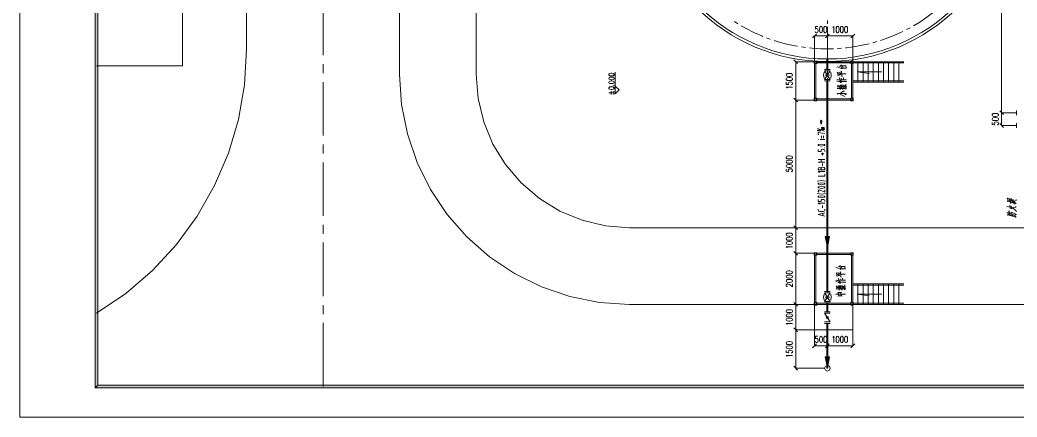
# Model space of a CAD drawing. Header units: millimetres. Extents: x 261 to 114907, y 32 to 1998430.
# Drawn here: x 13963 to 53020, y 1927133 to 1942682 of the extents above; entities that cross this region are included whole.
import ezdxf

# ---------------------------------------------------------------- set-up
doc = ezdxf.new("R2010")
doc.units = ezdxf.units.MM

msp = doc.modelspace()

# ---------------------------------------------------------------- hatches: boundary and pattern name
h = msp.add_hatch(color=0)
h.dxf.hatch_style = 2
h.paths.add_polyline_path([(16914, 1997279), (17014, 1997179), (17014, 1928383), (16914, 1928283)])
h = msp.add_hatch(color=0)
h.dxf.hatch_style = 2
h.paths.add_polyline_path([(45567, 1941148), (45612, 1941148), (45612, 1940748), (45567, 1940748)])
h = msp.add_hatch(color=0)
h.dxf.hatch_style = 2
h.paths.add_polyline_path([(45567, 1940298), (45612, 1940298), (45612, 1932054), (45567, 1932054)])
h = msp.add_hatch(color=0)
h.dxf.hatch_style = 2
h.paths.add_polyline_path([(45589, 1933778), (45674, 1934204), (45504, 1934204)])
h = msp.add_hatch(color=0)
h.dxf.hatch_style = 2
h.paths.add_polyline_path([(45567, 1931604), (45612, 1931604), (45612, 1931251), (45567, 1931251)])
h = msp.add_hatch(color=0)
h.dxf.hatch_style = 2
h.paths.add_polyline_path([(45568, 1930998), (45568, 1931054), (45555, 1931039)])
h = msp.add_hatch(color=0)
h.dxf.hatch_style = 2
h.paths.add_polyline_path([(45555, 1931015), (45568, 1930998), (45555, 1931039)])
h = msp.add_hatch(color=0)
h.dxf.hatch_style = 2
h.paths.add_polyline_path([(45569, 1930997), (45569, 1931056), (45568, 1931054)])
h = msp.add_hatch(color=0)
h.dxf.hatch_style = 2
h.paths.add_polyline_path([(45568, 1930998), (45569, 1930997), (45568, 1931054)])
h = msp.add_hatch(color=0)
h.dxf.hatch_style = 2
h.paths.add_polyline_path([(45569, 1930997), (45609, 1930996), (45569, 1931056)])
h = msp.add_hatch(color=0)
h.dxf.hatch_style = 2
h.paths.add_polyline_path([(45609, 1930996), (45609, 1931055), (45569, 1931056)])
h = msp.add_hatch(color=0)
h.dxf.hatch_style = 2
h.paths.add_polyline_path([(45609, 1930996), (45611, 1930999), (45609, 1931055)])
h = msp.add_hatch(color=0)
h.dxf.hatch_style = 2
h.paths.add_polyline_path([(45611, 1930999), (45611, 1931055), (45609, 1931055)])
h = msp.add_hatch(color=0)
h.dxf.hatch_style = 2
h.paths.add_polyline_path([(45611, 1930999), (45623, 1931014), (45611, 1931055)])
h = msp.add_hatch(color=0)
h.dxf.hatch_style = 2
h.paths.add_polyline_path([(45623, 1931014), (45623, 1931038), (45611, 1931055)])
h = msp.add_hatch(color=0)
h.dxf.hatch_style = 2
h.paths.add_polyline_path([(45623, 1931014), (45624, 1931036), (45623, 1931038)])
h = msp.add_hatch(color=0)
h.dxf.hatch_style = 2
h.paths.add_polyline_path([(45567, 1930802), (45612, 1930802), (45612, 1929045), (45567, 1929045)])
h = msp.add_hatch(color=0)
h.dxf.hatch_style = 2
h.paths.add_polyline_path([(45589, 1929045), (45499, 1929495), (45679, 1929495)])
h = msp.add_hatch(color=0)
h.dxf.hatch_style = 2
h.paths.add_polyline_path([(16914, 1928283), (17014, 1928383), (113657, 1928383), (113757, 1928283)])

# ---------------------------------------------------------------- linework, layer by layer
at = {"color": 0, "lineweight": 0}
for points in [[(114907, 1927133), (114907, 1998430), (13963, 1998430), (13963, 1927133)], [(16914, 1997279), (17014, 1997179), (17014, 1928383), (16914, 1928283)], [(45331, 1942431), (45306, 1942420), (45289, 1942384), (45281, 1942324), (45281, 1942289), (45289, 1942229), (45306, 1942193), (45331, 1942181), (45347, 1942181), (45372, 1942193), (45389, 1942229), (45397, 1942289), (45397, 1942324), (45389, 1942384), (45372, 1942420), (45347, 1942431)], [(45497, 1942431), (45472, 1942420), (45456, 1942384), (45447, 1942324), (45447, 1942289), (45456, 1942229), (45472, 1942193), (45497, 1942181), (45514, 1942181), (45539, 1942193), (45556, 1942229), (45564, 1942289), (45564, 1942324), (45556, 1942384), (45539, 1942420), (45514, 1942431)], [(45981, 1942431), (45956, 1942420), (45939, 1942384), (45931, 1942324), (45931, 1942289), (45939, 1942229), (45956, 1942193), (45981, 1942181), (45998, 1942181), (46023, 1942193), (46039, 1942229), (46048, 1942289), (46048, 1942324), (46039, 1942384), (46023, 1942420), (45998, 1942431)], [(46148, 1942431), (46123, 1942420), (46106, 1942384), (46098, 1942324), (46098, 1942289), (46106, 1942229), (46123, 1942193), (46148, 1942181), (46164, 1942181), (46189, 1942193), (46206, 1942229), (46214, 1942289), (46214, 1942324), (46206, 1942384), (46189, 1942420), (46164, 1942431)], [(46314, 1942431), (46289, 1942420), (46273, 1942384), (46264, 1942324), (46264, 1942289), (46273, 1942229), (46289, 1942193), (46314, 1942181), (46331, 1942181), (46356, 1942193), (46373, 1942229), (46381, 1942289), (46381, 1942324), (46373, 1942384), (46356, 1942420), (46331, 1942431)], [(45567, 1941148), (45612, 1941148), (45612, 1940748), (45567, 1940748)], [(45172, 1940970), (45072, 1940970), (45072, 1941066), (45172, 1941066)], [(45172, 1940970), (45072, 1940970), (45072, 1941066), (45172, 1941066)], [(45078, 1941018), (45091, 1941049), (45123, 1941063), (45155, 1941049), (45168, 1941018), (45155, 1940986), (45123, 1940973), (45091, 1940986)], [(45078, 1941018), (45091, 1941049), (45123, 1941063), (45155, 1941049), (45168, 1941018), (45155, 1940986), (45123, 1940973), (45091, 1940986)], [(46506, 1940970), (46607, 1940970), (46607, 1941066), (46506, 1941066)], [(46510, 1941018), (46523, 1941049), (46555, 1941063), (46587, 1941049), (46600, 1941018), (46587, 1940986), (46555, 1940973), (46523, 1940986)], [(37033, 1940537), (37042, 1940514), (37071, 1940499), (37119, 1940492), (37147, 1940492), (37195, 1940499), (37223, 1940514), (37233, 1940537), (37233, 1940553), (37223, 1940576), (37195, 1940591), (37147, 1940598), (37119, 1940598), (37071, 1940591), (37042, 1940576), (37033, 1940553)], [(37033, 1940385), (37042, 1940362), (37071, 1940347), (37119, 1940340), (37147, 1940340), (37195, 1940347), (37223, 1940362), (37233, 1940385), (37233, 1940400), (37223, 1940423), (37195, 1940438), (37147, 1940446), (37119, 1940446), (37071, 1940438), (37042, 1940423), (37033, 1940400)], [(43974, 1940523), (43986, 1940498), (44021, 1940481), (44081, 1940473), (44117, 1940473), (44176, 1940481), (44212, 1940498), (44224, 1940523), (44224, 1940539), (44212, 1940564), (44176, 1940581), (44117, 1940589), (44081, 1940589), (44021, 1940581), (43986, 1940564), (43974, 1940539)], [(43974, 1940356), (43986, 1940331), (44021, 1940315), (44081, 1940306), (44117, 1940306), (44176, 1940315), (44212, 1940331), (44224, 1940356), (44224, 1940373), (44212, 1940398), (44176, 1940414), (44117, 1940423), (44081, 1940423), (44021, 1940414), (43986, 1940398), (43974, 1940373)], [(37033, 1940233), (37042, 1940210), (37071, 1940195), (37119, 1940187), (37147, 1940187), (37195, 1940195), (37223, 1940210), (37233, 1940233), (37233, 1940248), (37223, 1940271), (37195, 1940286), (37147, 1940293), (37119, 1940293), (37071, 1940286), (37042, 1940271), (37033, 1940248)], [(37033, 1940004), (37042, 1939981), (37071, 1939966), (37119, 1939958), (37147, 1939958), (37195, 1939966), (37223, 1939981), (37233, 1940004), (37233, 1940019), (37223, 1940042), (37195, 1940057), (37147, 1940065), (37119, 1940065), (37071, 1940057), (37042, 1940042), (37033, 1940019)], [(45567, 1940298), (45612, 1940298), (45612, 1932054), (45567, 1932054)], [(45172, 1939520), (45072, 1939520), (45072, 1939616), (45172, 1939616)], [(45172, 1939520), (45072, 1939520), (45072, 1939616), (45172, 1939616)], [(45078, 1939567), (45091, 1939599), (45123, 1939612), (45155, 1939599), (45168, 1939567), (45155, 1939535), (45123, 1939522), (45091, 1939535)], [(45078, 1939567), (45091, 1939599), (45123, 1939612), (45155, 1939599), (45168, 1939567), (45155, 1939535), (45123, 1939522), (45091, 1939535)], [(46506, 1939520), (46607, 1939520), (46607, 1939616), (46506, 1939616)], [(46510, 1939567), (46523, 1939599), (46555, 1939612), (46587, 1939599), (46600, 1939567), (46587, 1939535), (46555, 1939522), (46523, 1939535)], [(52042, 1938956), (52054, 1938931), (52089, 1938914), (52149, 1938906), (52185, 1938906), (52245, 1938914), (52280, 1938931), (52292, 1938956), (52292, 1938973), (52280, 1938998), (52245, 1939014), (52185, 1939023), (52149, 1939023), (52089, 1939014), (52054, 1938998), (52042, 1938973)], [(52042, 1938789), (52054, 1938764), (52089, 1938747), (52149, 1938739), (52185, 1938739), (52245, 1938747), (52280, 1938764), (52292, 1938789), (52292, 1938806), (52280, 1938831), (52245, 1938847), (52185, 1938856), (52149, 1938856), (52089, 1938847), (52054, 1938831), (52042, 1938806)], [(43974, 1937289), (43986, 1937264), (44021, 1937247), (44081, 1937239), (44117, 1937239), (44176, 1937247), (44212, 1937264), (44224, 1937289), (44224, 1937305), (44212, 1937330), (44176, 1937347), (44117, 1937355), (44081, 1937355), (44021, 1937347), (43986, 1937330), (43974, 1937305)], [(43974, 1937122), (43986, 1937097), (44021, 1937080), (44081, 1937072), (44117, 1937072), (44176, 1937080), (44212, 1937097), (44224, 1937122), (44224, 1937139), (44212, 1937164), (44176, 1937180), (44117, 1937189), (44081, 1937189), (44021, 1937180), (43986, 1937164), (43974, 1937139)], [(43974, 1936956), (43986, 1936931), (44021, 1936914), (44081, 1936906), (44117, 1936906), (44176, 1936914), (44212, 1936931), (44224, 1936956), (44224, 1936972), (44212, 1936997), (44176, 1937014), (44117, 1937022), (44081, 1937022), (44021, 1937014), (43986, 1936997), (43974, 1936972)], [(43974, 1934271), (43986, 1934246), (44021, 1934230), (44081, 1934221), (44117, 1934221), (44176, 1934230), (44212, 1934246), (44224, 1934271), (44224, 1934288), (44212, 1934313), (44176, 1934330), (44117, 1934338), (44081, 1934338), (44021, 1934330), (43986, 1934313), (43974, 1934288)], [(43974, 1934105), (43986, 1934080), (44021, 1934063), (44081, 1934055), (44117, 1934055), (44176, 1934063), (44212, 1934080), (44224, 1934105), (44224, 1934121), (44212, 1934146), (44176, 1934163), (44117, 1934171), (44081, 1934171), (44021, 1934163), (43986, 1934146), (43974, 1934121)], [(45589, 1933778), (45674, 1934204), (45504, 1934204)], [(43974, 1933938), (43986, 1933913), (44021, 1933896), (44081, 1933888), (44117, 1933888), (44176, 1933896), (44212, 1933913), (44224, 1933938), (44224, 1933955), (44212, 1933980), (44176, 1933996), (44117, 1934005), (44081, 1934005), (44021, 1933996), (43986, 1933980), (43974, 1933955)], [(45172, 1933469), (45072, 1933469), (45072, 1933565), (45172, 1933565)], [(45078, 1933516), (45091, 1933547), (45123, 1933561), (45155, 1933547), (45168, 1933516), (45155, 1933484), (45123, 1933471), (45091, 1933484)], [(46506, 1933469), (46607, 1933469), (46607, 1933565), (46506, 1933565)], [(46506, 1933469), (46607, 1933469), (46607, 1933565), (46506, 1933565)], [(46510, 1933516), (46523, 1933547), (46555, 1933561), (46587, 1933547), (46600, 1933516), (46587, 1933484), (46555, 1933471), (46523, 1933484)], [(46510, 1933516), (46523, 1933547), (46555, 1933561), (46587, 1933547), (46600, 1933516), (46587, 1933484), (46555, 1933471), (46523, 1933484)], [(43974, 1932788), (43986, 1932763), (44021, 1932746), (44081, 1932738), (44117, 1932738), (44176, 1932746), (44212, 1932763), (44224, 1932788), (44224, 1932804), (44212, 1932829), (44176, 1932846), (44117, 1932854), (44081, 1932854), (44021, 1932846), (43986, 1932829), (43974, 1932804)], [(43974, 1932621), (43986, 1932596), (44021, 1932579), (44081, 1932571), (44117, 1932571), (44176, 1932579), (44212, 1932596), (44224, 1932621), (44224, 1932638), (44212, 1932663), (44176, 1932680), (44117, 1932688), (44081, 1932688), (44021, 1932680), (43986, 1932663), (43974, 1932638)], [(43974, 1932454), (43986, 1932429), (44021, 1932413), (44081, 1932404), (44117, 1932404), (44176, 1932413), (44212, 1932429), (44224, 1932454), (44224, 1932471), (44212, 1932496), (44176, 1932513), (44117, 1932521), (44081, 1932521), (44021, 1932513), (43986, 1932496), (43974, 1932471)], [(45172, 1931518), (45072, 1931518), (45072, 1931614), (45172, 1931614)], [(45078, 1931565), (45091, 1931597), (45123, 1931610), (45155, 1931597), (45168, 1931565), (45155, 1931534), (45123, 1931520), (45091, 1931534)], [(45567, 1931604), (45612, 1931604), (45612, 1931251), (45567, 1931251)], [(46506, 1931518), (46607, 1931518), (46607, 1931614), (46506, 1931614)], [(46506, 1931518), (46607, 1931518), (46607, 1931614), (46506, 1931614)], [(46510, 1931565), (46523, 1931597), (46555, 1931610), (46587, 1931597), (46600, 1931565), (46587, 1931534), (46555, 1931520), (46523, 1931534)], [(46510, 1931565), (46523, 1931597), (46555, 1931610), (46587, 1931597), (46600, 1931565), (46587, 1931534), (46555, 1931520), (46523, 1931534)], [(43974, 1931271), (43986, 1931246), (44021, 1931229), (44081, 1931221), (44117, 1931221), (44176, 1931229), (44212, 1931246), (44224, 1931271), (44224, 1931287), (44212, 1931312), (44176, 1931329), (44117, 1931337), (44081, 1931337), (44021, 1931329), (43986, 1931312), (43974, 1931287)], [(43974, 1931104), (43986, 1931079), (44021, 1931062), (44081, 1931054), (44117, 1931054), (44176, 1931062), (44212, 1931079), (44224, 1931104), (44224, 1931120), (44212, 1931145), (44176, 1931162), (44117, 1931170), (44081, 1931170), (44021, 1931162), (43986, 1931145), (43974, 1931120)], [(43974, 1930937), (43986, 1930912), (44021, 1930896), (44081, 1930887), (44117, 1930887), (44176, 1930896), (44212, 1930912), (44224, 1930937), (44224, 1930954), (44212, 1930979), (44176, 1930995), (44117, 1931004), (44081, 1931004), (44021, 1930995), (43986, 1930979), (43974, 1930954)], [(45553, 1931026), (45564, 1931052), (45589, 1931062), (45615, 1931052), (45625, 1931026), (45615, 1931001), (45589, 1930990), (45564, 1931001)], [(45568, 1930998), (45568, 1931054), (45555, 1931039)], [(45555, 1931015), (45555, 1931039)], [(45555, 1931015), (45568, 1930998), (45555, 1931039)], [(45569, 1930997), (45569, 1931056), (45568, 1931054)], [(45568, 1930998), (45569, 1930997), (45568, 1931054)], [(45569, 1930997), (45609, 1930996), (45569, 1931056)], [(45609, 1930996), (45609, 1931055), (45569, 1931056)], [(45609, 1930996), (45611, 1930999), (45609, 1931055)], [(45611, 1930999), (45611, 1931055), (45609, 1931055)], [(45611, 1930999), (45623, 1931014), (45611, 1931055)], [(45623, 1931014), (45623, 1931038), (45611, 1931055)], [(45623, 1931014), (45624, 1931036), (45623, 1931038)], [(45567, 1930802), (45612, 1930802), (45612, 1929045), (45567, 1929045)], [(45331, 1930299), (45306, 1930287), (45289, 1930251), (45281, 1930191), (45281, 1930156), (45289, 1930096), (45306, 1930060), (45331, 1930048), (45347, 1930048), (45372, 1930060), (45389, 1930096), (45397, 1930156), (45397, 1930191), (45389, 1930251), (45372, 1930287), (45347, 1930299)], [(45497, 1930299), (45472, 1930287), (45456, 1930251), (45447, 1930191), (45447, 1930156), (45456, 1930096), (45472, 1930060), (45497, 1930048), (45514, 1930048), (45539, 1930060), (45556, 1930096), (45564, 1930156), (45564, 1930191), (45556, 1930251), (45539, 1930287), (45514, 1930299)], [(45981, 1930299), (45956, 1930287), (45939, 1930251), (45931, 1930191), (45931, 1930156), (45939, 1930096), (45956, 1930060), (45981, 1930048), (45998, 1930048), (46023, 1930060), (46039, 1930096), (46048, 1930156), (46048, 1930191), (46039, 1930251), (46023, 1930287), (45998, 1930299)], [(46148, 1930299), (46123, 1930287), (46106, 1930251), (46098, 1930191), (46098, 1930156), (46106, 1930096), (46123, 1930060), (46148, 1930048), (46164, 1930048), (46189, 1930060), (46206, 1930096), (46214, 1930156), (46214, 1930191), (46206, 1930251), (46189, 1930287), (46164, 1930299)], [(46314, 1930299), (46289, 1930287), (46273, 1930251), (46264, 1930191), (46264, 1930156), (46273, 1930096), (46289, 1930060), (46314, 1930048), (46331, 1930048), (46356, 1930060), (46373, 1930096), (46381, 1930156), (46381, 1930191), (46373, 1930251), (46356, 1930287), (46331, 1930299)], [(43974, 1930020), (43986, 1929995), (44021, 1929979), (44081, 1929970), (44117, 1929970), (44176, 1929979), (44212, 1929995), (44224, 1930020), (44224, 1930037), (44212, 1930062), (44176, 1930079), (44117, 1930087), (44081, 1930087), (44021, 1930079), (43986, 1930062), (43974, 1930037)], [(43974, 1929854), (43986, 1929829), (44021, 1929812), (44081, 1929804), (44117, 1929804), (44176, 1929812), (44212, 1929829), (44224, 1929854), (44224, 1929870), (44212, 1929895), (44176, 1929912), (44117, 1929920), (44081, 1929920), (44021, 1929912), (43986, 1929895), (43974, 1929870)], [(45589, 1929045), (45499, 1929495), (45679, 1929495)], [(45479, 1929045), (45511, 1929123), (45589, 1929155), (45667, 1929123), (45699, 1929045), (45667, 1928967), (45589, 1928935), (45511, 1928967)], [(16914, 1928283), (17014, 1928383), (113657, 1928383), (113757, 1928283)]]:
    msp.add_lwpolyline(points, close=True, dxfattribs=at)
for points in [[(22834, 1941522), (22834, 1973110)], [(20333, 1970896), (20333, 1940889)], [(28835, 1940548), (28835, 1956052)], [(31836, 1940548), (31836, 1956052)], [(52417, 1948300), (52417, 1939048)], [(25835, 1943393), (25835, 1941297)], [(48964, 1942454), (49207, 1942599), (49488, 1942788), (49746, 1942980)], [(41946, 1942618), (42079, 1942534)], [(42214, 1942454), (42411, 1942343), (42714, 1942191), (43025, 1942054), (43060, 1942040)], [(45214, 1942431), (45131, 1942431), (45122, 1942324), (45131, 1942336), (45156, 1942348), (45181, 1942348), (45206, 1942336), (45222, 1942312), (45231, 1942276), (45231, 1942253), (45222, 1942217), (45206, 1942193), (45181, 1942181), (45156, 1942181), (45131, 1942193), (45122, 1942205), (45114, 1942229)], [(45589, 1942536), (45589, 1942661)], [(45589, 1941786), (45589, 1942411)], [(45798, 1942384), (45814, 1942395), (45839, 1942431), (45839, 1942181)], [(48689, 1942303), (48827, 1942377)], [(43207, 1941984), (43342, 1941933), (43354, 1941929)], [(45164, 1942131), (45014, 1941981)], [(45089, 1940924), (45089, 1942058)], [(45089, 1942056), (45589, 1942056)], [(45514, 1941981), (45664, 1942131)], [(45664, 1942131), (45514, 1941981)], [(45589, 1940976), (45589, 1942058)], [(45589, 1940976), (45589, 1942058)], [(45589, 1942056), (46589, 1942056)], [(46514, 1941981), (46664, 1942131)], [(46589, 1940864), (46589, 1942058)], [(47676, 1941879), (47995, 1941992), (48309, 1942120), (48548, 1942233)], [(16964, 1931204), (18107, 1931975), (19154, 1932873), (20091, 1933885), (20906, 1934997), (21587, 1936195), (22127, 1937464), (22518, 1938786), (22755, 1940145), (22834, 1941522)], [(43503, 1941880), (43665, 1941828), (43993, 1941740), (44324, 1941668), (44417, 1941653)], [(44572, 1941627), (44659, 1941612), (44728, 1941605)], [(44884, 1941587), (44996, 1941574), (45335, 1941553), (45674, 1941549), (45825, 1941554)], [(45589, 1941536), (45589, 1941661)], [(45982, 1941560), (46013, 1941562), (46138, 1941572)], [(46295, 1941586), (46351, 1941591), (46687, 1941638), (47021, 1941702), (47222, 1941751)], [(47374, 1941789), (47525, 1941834)], [(45589, 1940786), (45589, 1941411)], [(20333, 1940889), (16964, 1940889)], [(25835, 1940948), (25835, 1940598)], [(44424, 1940973), (44274, 1941123)], [(45586, 1941048), (44347, 1941048)], [(44349, 1939547), (44349, 1941048)], [(45089, 1941048), (46589, 1941048)], [(45089, 1939547), (45089, 1941048)], [(45139, 1940998), (46539, 1940998)], [(45139, 1939597), (45139, 1940998)], [(45702, 1940748), (45477, 1940748)], [(45991, 1940841), (45963, 1940827)], [(45991, 1940841), (46151, 1940763), (46114, 1940896)], [(46132, 1940907), (46060, 1940864)], [(46132, 1940907), (46158, 1940907)], [(46199, 1940792), (46186, 1940882), (46173, 1940878), (46189, 1940882), (46322, 1940884), (46309, 1940884), (46322, 1940790)], [(46202, 1940790), (46173, 1940778)], [(46202, 1940790), (46344, 1940790)], [(46539, 1939597), (46539, 1940998)], [(46588, 1941048), (48589, 1941048)], [(46588, 1940998), (48589, 1940998)], [(46589, 1939547), (46589, 1941048)], [(46788, 1940248), (46788, 1941048)], [(46988, 1940248), (46988, 1941048)], [(47188, 1940248), (47188, 1941048)], [(47388, 1940248), (47388, 1941048)], [(47588, 1940248), (47588, 1941048)], [(47789, 1940248), (47789, 1941048)], [(47988, 1940248), (47988, 1941048)], [(48188, 1940248), (48188, 1941048)], [(48388, 1940248), (48388, 1941048)], [(28835, 1940548), (28912, 1939373), (29142, 1938218), (29521, 1937103), (30041, 1936047), (30695, 1935068), (31472, 1934183), (32357, 1933406), (33336, 1932752), (34392, 1932231), (35507, 1931853), (36662, 1931623), (37837, 1931546)], [(31836, 1940548), (31910, 1939609), (32130, 1938693), (32490, 1937823), (32982, 1937020), (33594, 1936304), (34310, 1935692), (35113, 1935200), (35983, 1934840), (36898, 1934620), (37837, 1934546)], [(37283, 1939943), (37283, 1940640)], [(45459, 1940640), (45436, 1940523), (45459, 1940406)], [(45702, 1940694), (45477, 1940694)], [(45702, 1940694), (45477, 1940352)], [(45477, 1940694), (45702, 1940352)], [(45702, 1940352), (45477, 1940352)], [(45499, 1940523), (45679, 1940523)], [(45589, 1940535), (45589, 1940661)], [(45589, 1939613), (45589, 1940410)], [(45720, 1940406), (45742, 1940523), (45720, 1940640)], [(46000, 1940346), (45963, 1940337)], [(46023, 1940509), (46007, 1940499), (45991, 1940636), (45975, 1940626)], [(46000, 1940346), (46095, 1940308), (46151, 1940278)], [(46029, 1940577), (46004, 1940569)], [(46048, 1940632), (46023, 1940628)], [(46029, 1940577), (46331, 1940577), (46306, 1940569)], [(46048, 1940632), (46126, 1940597)], [(46082, 1940542), (46048, 1940515)], [(46079, 1940317), (46060, 1940417), (46048, 1940405)], [(46082, 1940542), (46123, 1940534)], [(46161, 1940468), (46139, 1940673), (46120, 1940665)], [(46136, 1940405), (46126, 1940399)], [(46136, 1940405), (46148, 1940341)], [(46161, 1940468), (46177, 1940477)], [(46227, 1940341), (46218, 1940413), (46208, 1940407)], [(47717, 1940649), (46759, 1940649)], [(46759, 1940649), (47229, 1940586)], [(25835, 1940249), (25835, 1938153)], [(37214, 1940118), (37223, 1940111), (37233, 1940118), (37223, 1940126)], [(37283, 1939793), (37283, 1940093)], [(37283, 1940093), (37433, 1939943)], [(43974, 1940240), (43974, 1940156), (44081, 1940148), (44069, 1940156), (44057, 1940181), (44057, 1940206), (44069, 1940231), (44093, 1940248), (44128, 1940256), (44152, 1940256), (44188, 1940248), (44212, 1940231), (44224, 1940206), (44224, 1940181), (44212, 1940156), (44200, 1940148), (44176, 1940140)], [(44021, 1940006), (44009, 1940023), (43974, 1940048), (44224, 1940048)], [(45702, 1940298), (45477, 1940298)], [(45994, 1940290), (45966, 1940280)], [(45988, 1940003), (45975, 1939995)], [(46000, 1940061), (45994, 1940108), (45982, 1940102), (45997, 1940110), (46064, 1940108), (46070, 1940061)], [(46000, 1940061), (45985, 1940049)], [(45988, 1940003), (46271, 1940002), (46338, 1939991), (46287, 1939971)], [(45994, 1940290), (46076, 1940259), (46148, 1940217)], [(46000, 1940061), (46076, 1940059)], [(46060, 1940266), (46341, 1940266), (46325, 1940258)], [(46101, 1939971), (46089, 1939959), (46076, 1940024), (46064, 1940022)], [(46114, 1940341), (46079, 1940335)], [(46098, 1940093), (46086, 1940085)], [(46104, 1940092), (46098, 1940128), (46089, 1940122), (46095, 1940131), (46155, 1940128)], [(46098, 1940093), (46167, 1940093)], [(46111, 1940069), (46101, 1940063), (46111, 1940069), (46170, 1940069), (46173, 1940034)], [(46111, 1940034), (46101, 1940028)], [(46111, 1940069), (46117, 1940034)], [(46111, 1940034), (46180, 1940034)], [(46114, 1940341), (46341, 1940341), (46309, 1940331)], [(46183, 1939953), (46205, 1939965), (46126, 1940024)], [(46158, 1940131), (46164, 1940093)], [(46170, 1940073), (46186, 1940084), (46341, 1940084), (46328, 1940077)], [(46237, 1940026), (46230, 1940018), (46208, 1940147), (46196, 1940139)], [(46221, 1940084), (46309, 1940131), (46312, 1940161)], [(46287, 1940044), (46227, 1940075)], [(46287, 1940044), (46334, 1940008)], [(46588, 1940298), (48589, 1940298)], [(46588, 1940248), (48589, 1940248)], [(37033, 1939829), (37204, 1939829)], [(37119, 1939760), (37119, 1939897)], [(37223, 1939760), (37223, 1939897)], [(37433, 1939943), (37283, 1939793)], [(44424, 1939473), (44274, 1939622)], [(44274, 1939622), (44424, 1939473)], [(45139, 1939597), (46539, 1939597)], [(46000, 1939797), (45956, 1939780)], [(46000, 1939797), (46303, 1939799), (46344, 1939788), (46278, 1939754)], [(46117, 1939760), (46086, 1939752)], [(46221, 1939895), (46111, 1939823)], [(46117, 1939760), (46271, 1939690)], [(46221, 1939895), (46256, 1939887)], [(45333, 1939547), (44347, 1939547)], [(45333, 1939547), (44347, 1939547)], [(44349, 1934546), (44349, 1939547)], [(45089, 1939547), (46589, 1939547)], [(52342, 1939123), (52492, 1938973)], [(52492, 1938973), (52342, 1939123)], [(52992, 1939048), (52415, 1939048)], [(52992, 1939048), (52415, 1939048)], [(52417, 1939048), (52417, 1938547)], [(52996, 1939141), (52996, 1938954)], [(45200, 1938425), (45482, 1938328)], [(45339, 1938710), (45305, 1938699), (45347, 1938756)], [(45355, 1938616), (45339, 1938616), (45339, 1938710)], [(45390, 1938699), (45347, 1938756)], [(45355, 1938616), (45355, 1938710)], [(45355, 1938710), (45390, 1938699)], [(45359, 1938452), (45362, 1938460)], [(45359, 1938452), (45362, 1938444)], [(45359, 1938401), (45362, 1938409)], [(45359, 1938401), (45362, 1938393)], [(45362, 1938460), (45374, 1938465)], [(45362, 1938444), (45374, 1938438), (45393, 1938436)], [(45362, 1938409), (45374, 1938414), (45393, 1938417)], [(45362, 1938393), (45374, 1938387)], [(45459, 1938465), (45440, 1938468), (45416, 1938468), (45393, 1938468), (45374, 1938465)], [(45393, 1938436), (45416, 1938436), (45440, 1938436), (45459, 1938438), (45471, 1938444), (45474, 1938452)], [(45393, 1938417), (45416, 1938417), (45440, 1938417), (45459, 1938414), (45471, 1938409), (45474, 1938401)], [(45471, 1938393), (45459, 1938387), (45440, 1938384), (45416, 1938384)], [(45471, 1938460), (45459, 1938465)], [(45474, 1938452), (45471, 1938460)], [(45474, 1938401), (45471, 1938393)], [(52042, 1938672), (52042, 1938589), (52149, 1938581), (52137, 1938589), (52125, 1938614), (52125, 1938639), (52137, 1938664), (52161, 1938681), (52197, 1938689), (52220, 1938689), (52256, 1938681), (52280, 1938664), (52292, 1938639), (52292, 1938614), (52280, 1938589), (52268, 1938581), (52245, 1938572)], [(52342, 1938622), (52492, 1938472)], [(52992, 1938547), (52415, 1938547)], [(52996, 1938641), (52996, 1938454)], [(45204, 1938352), (45208, 1938360), (45219, 1938365)], [(45204, 1938352), (45208, 1938344), (45219, 1938338)], [(45219, 1938365), (45239, 1938368)], [(45219, 1938338), (45239, 1938336)], [(45487, 1938240), (45224, 1938281), (45224, 1938199), (45253, 1938199)], [(45239, 1938368), (45262, 1938368)], [(45239, 1938336), (45262, 1938336), (45285, 1938336), (45305, 1938338)], [(45285, 1938368), (45262, 1938368)], [(45305, 1938365), (45285, 1938368)], [(45316, 1938360), (45305, 1938365)], [(45320, 1938352), (45316, 1938344), (45305, 1938338)], [(45320, 1938352), (45316, 1938360)], [(45356, 1938138), (45356, 1938056)], [(45374, 1938387), (45393, 1938384)], [(45393, 1938384), (45416, 1938384)], [(45443, 1938056), (45443, 1938138)], [(25835, 1937804), (25835, 1937455)], [(45239, 1937995), (45224, 1937995)], [(45239, 1937801), (45226, 1937788), (45226, 1937773), (45239, 1937760)], [(45472, 1937801), (45356, 1937822), (45239, 1937801)], [(45239, 1937760), (45356, 1937739), (45472, 1937760)], [(45487, 1937995), (45312, 1937995)], [(45400, 1937617), (45358, 1937605), (45341, 1937576)], [(45428, 1937617), (45400, 1937617)], [(45487, 1937576), (45479, 1937597), (45458, 1937612), (45428, 1937617)], [(45472, 1937760), (45485, 1937773), (45485, 1937788), (45472, 1937801)], [(45487, 1937678), (45472, 1937678)], [(45341, 1937576), (45341, 1937536), (45224, 1937536), (45224, 1937607)], [(45458, 1937433), (45341, 1937433)], [(45400, 1937392), (45400, 1937474)], [(45487, 1937536), (45487, 1937576)], [(25835, 1937105), (25835, 1935009)], [(43974, 1936839), (43974, 1936755), (44081, 1936747), (44069, 1936755), (44057, 1936780), (44057, 1936805), (44069, 1936830), (44093, 1936847), (44128, 1936855), (44152, 1936855), (44188, 1936847), (44212, 1936830), (44224, 1936805), (44224, 1936780), (44212, 1936755), (44200, 1936747), (44176, 1936739)], [(45224, 1937219), (45487, 1937219)], [(45487, 1937117), (45224, 1937117)], [(45487, 1936862), (45465, 1936898), (45414, 1936912), (45362, 1936898), (45341, 1936862), (45324, 1936890), (45283, 1936903), (45241, 1936890), (45224, 1936862)], [(45224, 1936862), (45224, 1936810), (45487, 1936810)], [(45341, 1937117), (45341, 1937219)], [(45341, 1936862), (45341, 1936810)], [(45400, 1936974), (45400, 1937055)], [(45487, 1936810), (45487, 1936862)], [(45487, 1936749), (45224, 1936749), (45283, 1936708)], [(45224, 1936566), (45487, 1936566), (45487, 1936647)], [(45516, 1936371), (45356, 1936392), (45195, 1936371)], [(45239, 1936290), (45226, 1936277), (45226, 1936261), (45239, 1936249)], [(45239, 1936147), (45226, 1936134), (45226, 1936119), (45239, 1936106)], [(45472, 1936290), (45356, 1936310), (45239, 1936290)], [(45239, 1936249), (45356, 1936228), (45472, 1936249)], [(45472, 1936147), (45356, 1936167), (45239, 1936147)], [(45239, 1936106), (45356, 1936085), (45472, 1936106)], [(45472, 1936249), (45485, 1936261), (45485, 1936277), (45472, 1936290)], [(45472, 1936106), (45485, 1936119), (45485, 1936134), (45472, 1936147)], [(45195, 1935881), (45356, 1935861), (45516, 1935881)], [(45313, 1936018), (45274, 1936024), (45238, 1936010), (45224, 1935983)], [(45224, 1935983), (45236, 1935958), (45268, 1935942)], [(45239, 1935779), (45226, 1935767), (45226, 1935751), (45239, 1935738)], [(45472, 1935779), (45356, 1935800), (45239, 1935779)], [(45239, 1935738), (45356, 1935718), (45472, 1935738)], [(45313, 1936018), (45487, 1935942), (45487, 1936024)], [(45472, 1935738), (45485, 1935751), (45485, 1935767), (45472, 1935779)], [(52645, 1935698), (52629, 1935694), (52645, 1935700), (52770, 1935666), (52758, 1935670), (52773, 1935592)], [(52645, 1935698), (52660, 1935628)], [(52710, 1935672), (52695, 1935668)], [(52710, 1935672), (52720, 1935612)], [(52840, 1935562), (52827, 1935557), (52805, 1935684), (52796, 1935676)], [(45341, 1935616), (45341, 1935575), (45224, 1935575), (45224, 1935646)], [(45487, 1935514), (45224, 1935514), (45283, 1935473)], [(45224, 1935233), (45224, 1935268)], [(45400, 1935657), (45358, 1935645), (45341, 1935616)], [(45428, 1935657), (45400, 1935657)], [(45400, 1935330), (45400, 1935412)], [(45487, 1935616), (45479, 1935636), (45458, 1935651), (45428, 1935657)], [(45487, 1935575), (45487, 1935616)], [(45487, 1935268), (45487, 1935233)], [(52651, 1935373), (52619, 1935365)], [(52651, 1935580), (52632, 1935574)], [(52663, 1935627), (52645, 1935622)], [(52651, 1935580), (52881, 1935518)], [(52651, 1935373), (52773, 1935336), (52897, 1935282), (52963, 1935230), (52994, 1935184)], [(52663, 1935627), (52789, 1935594), (52773, 1935594)], [(52742, 1935406), (52710, 1935406)], [(52786, 1935513), (52767, 1935508), (52745, 1935581), (52726, 1935576)], [(52789, 1935299), (52736, 1935281)], [(52742, 1935406), (52780, 1935373), (52811, 1935336)], [(52783, 1935329), (52969, 1935357), (52969, 1935394)], [(52789, 1935299), (52824, 1935286)], [(52837, 1935616), (52824, 1935611)], [(52837, 1935616), (52934, 1935592)], [(52865, 1935571), (52846, 1935568)], [(52874, 1935602), (52862, 1935652), (52849, 1935652)], [(52922, 1935472), (52849, 1935551)], [(52865, 1935571), (52925, 1935543), (52985, 1935484)], [(52900, 1935556), (52981, 1935616), (52981, 1935655)], [(52922, 1935472), (52903, 1935463)], [(45224, 1935233), (45244, 1935200), (45290, 1935187)], [(45487, 1935003), (45224, 1935064), (45487, 1935126)], [(45421, 1935187), (45290, 1935187)], [(45414, 1935108), (45414, 1935021)], [(45421, 1935187), (45454, 1935193), (45478, 1935210), (45487, 1935233)], [(52670, 1935157), (52623, 1935141)], [(52654, 1935049), (52638, 1935043)], [(52670, 1935085), (52648, 1935087), (52679, 1935089), (52751, 1935043), (52783, 1935057), (52830, 1935044), (52874, 1935020), (52818, 1935015)], [(52654, 1935049), (52981, 1934961), (52963, 1934958)], [(52670, 1935157), (52701, 1935138)], [(52670, 1935085), (52679, 1935040)], [(52748, 1935075), (52726, 1935072), (52707, 1935204), (52688, 1935199)], [(52761, 1935112), (52736, 1935109)], [(52761, 1935112), (52859, 1935069), (52941, 1935017), (52975, 1934979)], [(52799, 1935094), (52789, 1935147), (52777, 1935143), (52799, 1935151), (52887, 1935121), (52994, 1935064), (52925, 1935054)], [(25835, 1934660), (25835, 1934311)], [(92350, 1934546), (37837, 1934546)], [(44424, 1934471), (44274, 1934622)], [(44274, 1934622), (44424, 1934471)], [(44794, 1934546), (44347, 1934546)], [(44794, 1934546), (44347, 1934546)], [(44349, 1933546), (44349, 1934546)], [(25835, 1933962), (25835, 1931866)], [(44021, 1933755), (44009, 1933771), (43974, 1933796), (44224, 1933796)], [(44424, 1933471), (44274, 1933621)], [(44274, 1933621), (44424, 1933471)], [(45248, 1933546), (44347, 1933546)], [(44794, 1933546), (44347, 1933546)], [(44349, 1933546), (44349, 1931546)], [(46589, 1933546), (45089, 1933546)], [(45089, 1930546), (45089, 1933546)], [(46539, 1933496), (45139, 1933496)], [(45139, 1931596), (45139, 1933496)], [(46539, 1931596), (46539, 1933496)], [(46589, 1930546), (46589, 1933546)], [(45951, 1932987), (45922, 1932973)], [(45951, 1932987), (46111, 1932909), (46073, 1933042)], [(46092, 1933052), (46020, 1933009)], [(46092, 1933052), (46118, 1933052)], [(46159, 1932938), (46146, 1933028), (46133, 1933024), (46149, 1933028), (46282, 1933030), (46269, 1933030), (46282, 1932935)], [(46162, 1932935), (46133, 1932923)], [(46162, 1932935), (46304, 1932935)], [(45982, 1932655), (45967, 1932645), (45951, 1932782), (45935, 1932772)], [(45989, 1932723), (45963, 1932714)], [(46008, 1932778), (45982, 1932774)], [(45989, 1932723), (46291, 1932723), (46266, 1932714)], [(46008, 1932778), (46086, 1932743)], [(46042, 1932688), (46008, 1932661)], [(46039, 1932463), (46020, 1932563), (46008, 1932551)], [(46042, 1932688), (46083, 1932680)], [(46121, 1932614), (46099, 1932819), (46080, 1932811)], [(46095, 1932551), (46086, 1932545)], [(46095, 1932551), (46108, 1932487)], [(46121, 1932614), (46136, 1932622)], [(46187, 1932487), (46178, 1932559), (46168, 1932553)], [(44033, 1932246), (44021, 1932246), (43997, 1932254), (43986, 1932262), (43974, 1932279), (43974, 1932313), (43986, 1932329), (43997, 1932338), (44021, 1932346), (44045, 1932346), (44069, 1932338), (44105, 1932321), (44224, 1932237), (44224, 1932354)], [(45960, 1932491), (45922, 1932483)], [(45954, 1932436), (45926, 1932426)], [(45948, 1932149), (45935, 1932141)], [(45960, 1932206), (45954, 1932254), (45941, 1932248), (45957, 1932256), (46023, 1932254), (46030, 1932206)], [(45960, 1932206), (45945, 1932194)], [(45948, 1932149), (46231, 1932147), (46297, 1932137), (46247, 1932116)], [(45954, 1932436), (46036, 1932405), (46108, 1932362)], [(45960, 1932491), (46054, 1932454), (46111, 1932424)], [(45960, 1932206), (46036, 1932205)], [(46020, 1932411), (46301, 1932411), (46285, 1932403)], [(46061, 1932116), (46048, 1932104), (46036, 1932170), (46023, 1932168)], [(46073, 1932487), (46039, 1932481)], [(46058, 1932240), (46045, 1932231)], [(46064, 1932237), (46058, 1932274), (46048, 1932268), (46054, 1932276), (46114, 1932274)], [(46058, 1932240), (46127, 1932240)], [(46070, 1932215), (46061, 1932209), (46070, 1932215), (46130, 1932215), (46133, 1932180)], [(46070, 1932180), (46061, 1932174)], [(46070, 1932215), (46077, 1932180)], [(46070, 1932180), (46140, 1932180)], [(46073, 1932487), (46301, 1932487), (46269, 1932477)], [(46143, 1932098), (46165, 1932110), (46086, 1932170)], [(46118, 1932276), (46124, 1932240)], [(46130, 1932219), (46146, 1932229), (46301, 1932229), (46288, 1932223)], [(46196, 1932172), (46190, 1932164), (46168, 1932293), (46155, 1932284)], [(46181, 1932229), (46269, 1932276), (46272, 1932307)], [(46247, 1932190), (46187, 1932221)], [(46247, 1932190), (46294, 1932153)], [(46589, 1932346), (48590, 1932346)], [(46589, 1932296), (48590, 1932296)], [(46789, 1931546), (46789, 1932346)], [(46990, 1931546), (46990, 1932346)], [(47190, 1931546), (47190, 1932346)], [(47389, 1931546), (47389, 1932346)], [(47589, 1931546), (47589, 1932346)], [(47790, 1931546), (47790, 1932346)], [(47990, 1931546), (47990, 1932346)], [(48190, 1931546), (48190, 1932346)], [(48390, 1931546), (48390, 1932346)], [(45459, 1931946), (45436, 1931829), (45459, 1931712)], [(45702, 1932054), (45477, 1932054)], [(45702, 1932000), (45477, 1932000)], [(45477, 1932000), (45702, 1931658)], [(45702, 1932000), (45477, 1931658)], [(45499, 1931829), (45679, 1931829)], [(45720, 1931712), (45742, 1931829), (45720, 1931946)], [(45919, 1931928), (45938, 1931942), (46297, 1931942), (46272, 1931928)], [(46014, 1932012), (45992, 1932002)], [(46023, 1931873), (46004, 1931865)], [(46014, 1932012), (46140, 1932012)], [(46014, 1932012), (46033, 1931873)], [(46023, 1931873), (46165, 1931873)], [(46133, 1931873), (46118, 1932012)], [(46760, 1931947), (47230, 1931884)], [(47718, 1931947), (46760, 1931947)], [(25835, 1931516), (25835, 1931167)], [(92350, 1931546), (37837, 1931546)], [(44424, 1931471), (44274, 1931621)], [(44274, 1931621), (44424, 1931471)], [(44735, 1931546), (44347, 1931546)], [(44735, 1931546), (44347, 1931546)], [(44349, 1931546), (44349, 1930546)], [(46539, 1931596), (45139, 1931596)], [(46539, 1931546), (45139, 1931546)], [(45702, 1931658), (45477, 1931658)], [(45702, 1931604), (45477, 1931604)], [(46589, 1931596), (48590, 1931596)], [(46589, 1931546), (48590, 1931546)], [(45702, 1931251), (45477, 1931251)], [(45477, 1931197), (45702, 1930855)], [(45702, 1931197), (45477, 1931197)], [(25835, 1930818), (25835, 1928333)], [(44021, 1930754), (44009, 1930771), (43974, 1930796), (44224, 1930796)], [(44274, 1930621), (44424, 1930471)], [(44424, 1930471), (44274, 1930621)], [(45089, 1930614), (45089, 1929921)], [(45702, 1930855), (45477, 1930855)], [(45702, 1930802), (45477, 1930802)], [(45085, 1930546), (44347, 1930546)], [(45085, 1930546), (44347, 1930546)], [(44349, 1930546), (44349, 1929045)], [(46589, 1930546), (45089, 1930546)], [(45214, 1930299), (45131, 1930299), (45122, 1930191), (45131, 1930203), (45156, 1930215), (45181, 1930215), (45206, 1930203), (45222, 1930179), (45231, 1930144), (45231, 1930120), (45222, 1930084), (45206, 1930060), (45181, 1930048), (45156, 1930048), (45131, 1930060), (45122, 1930072), (45114, 1930096)], [(45589, 1930542), (45589, 1929921)], [(45589, 1930375), (45589, 1929921)], [(45798, 1930251), (45814, 1930263), (45839, 1930299), (45839, 1930048)], [(46589, 1930542), (46589, 1929921)], [(45164, 1929998), (45014, 1929848)], [(45589, 1929923), (45089, 1929923)], [(45664, 1929998), (45514, 1929848)], [(45514, 1929848), (45664, 1929998)], [(46589, 1929923), (45589, 1929923)], [(46514, 1929848), (46664, 1929998)], [(43974, 1929737), (43974, 1929654), (44081, 1929645), (44069, 1929654), (44057, 1929679), (44057, 1929704), (44069, 1929729), (44093, 1929745), (44128, 1929754), (44152, 1929754), (44188, 1929745), (44212, 1929729), (44224, 1929704), (44224, 1929679), (44212, 1929654), (44200, 1929645), (44176, 1929637)], [(44021, 1929504), (44009, 1929520), (43974, 1929545), (44224, 1929545)], [(44274, 1929120), (44424, 1928970)], [(45476, 1929045), (44347, 1929045)]]:
    msp.add_lwpolyline(points, dxfattribs=at)
for major_axis, ratio in [((0, 7247), 0.999227), ((0, 7147), 0.999246)]:
    msp.add_ellipse((45579, 1948300), major_axis=major_axis, ratio=ratio, start_param=0, end_param=6.283185, dxfattribs=at)

doc.saveas('drawing.dxf')
